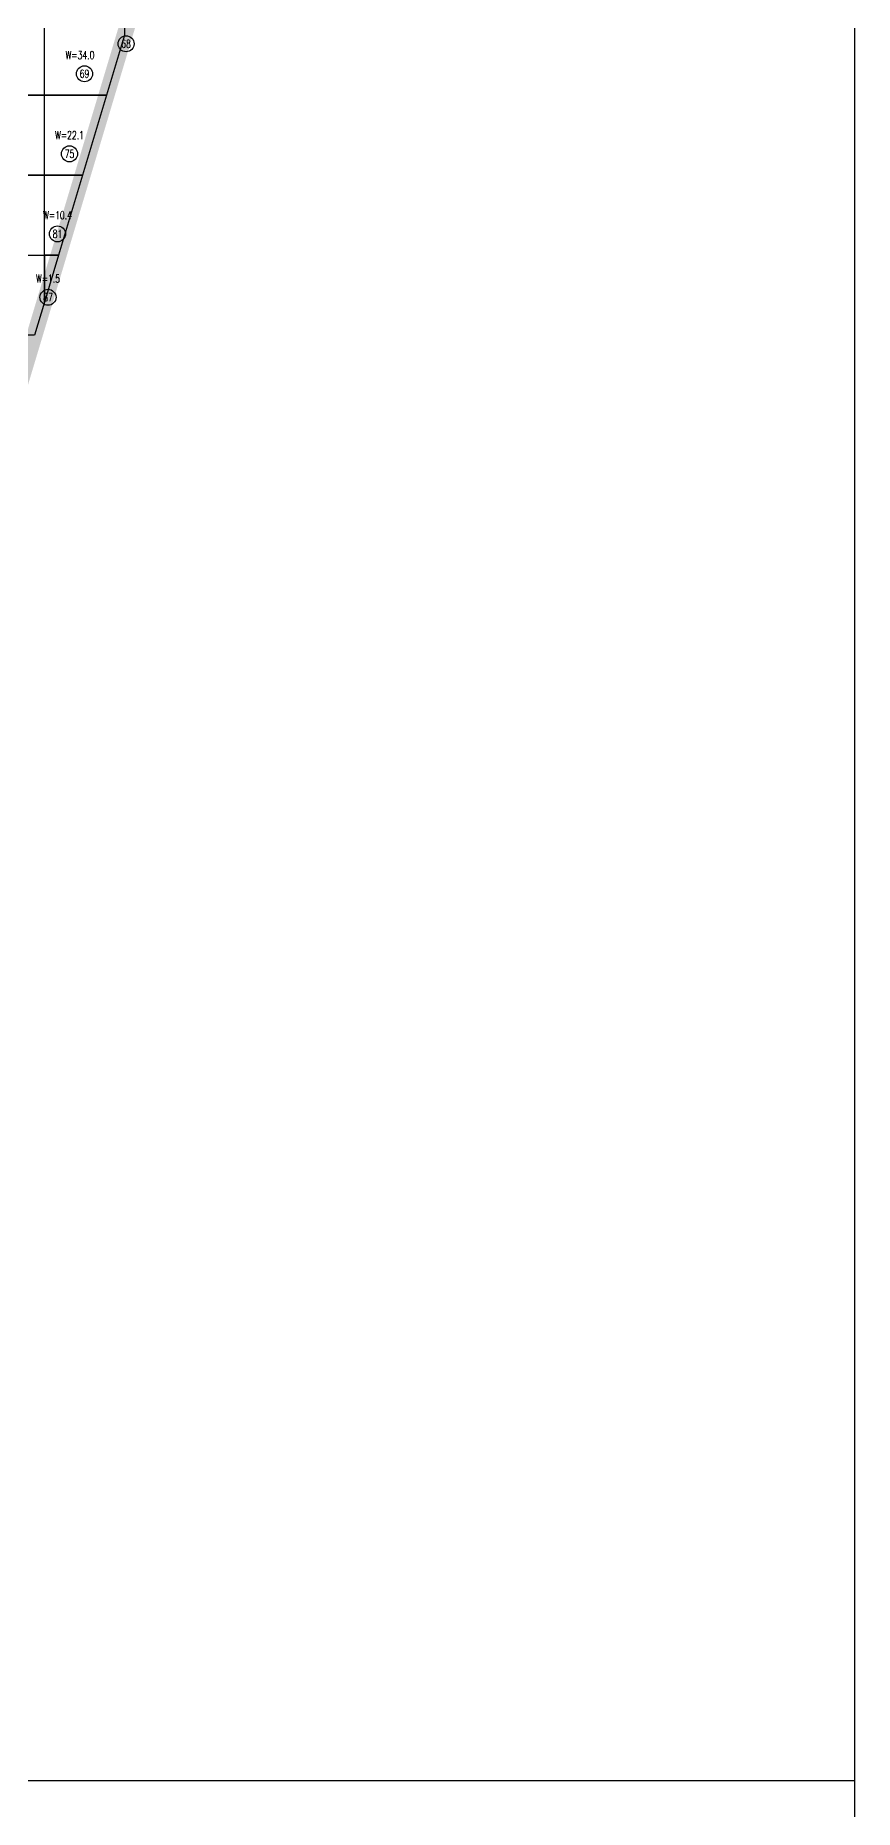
# Model space of a CAD drawing. Extents: x 4283 to 40403, y 1134 to 1764.
# Drawn here: x 9083.4 to 9113.5, y 1573 to 1638.2 of the extents above; entities that cross this region are included whole.
import ezdxf
from ezdxf.enums import TextEntityAlignment as Align

# ---------------------------------------------------------------- set-up
doc = ezdxf.new("R2010")
doc.units = 0
for name, color, linetype in [('tdz_9-1方格网', 2, 'Continuous'), ('tdz_9-1方格网计算', 7, 'Continuous'), ('tdz_土方计算图', 7, 'Continuous'), ('tdz_格田', 6, 'Continuous')]:
    doc.layers.add(name, color=color, linetype=linetype)
doc.styles.add('GLandNum', font='txt_____.ttf', dxfattribs={"width": 0.7, "height": 0.5})

msp = doc.modelspace()

# ---------------------------------------------------------------- linework, layer by layer
at = {"layer": 'tdz_9-1方格网', "linetype": 'Continuous'}
for points in [[(9080.765, 1638.967, 1998.072), (9080.765, 1636.026, 1998.015), (9083.707, 1636.026, 1997.864), (9083.707, 1638.967, 1997.921)], [(9085.987, 1636.026, 1997.715), (9083.707, 1636.026, 1997.864), (9083.707, 1638.967, 1997.921), (9086.648, 1638.967, 1997.758), (9086.648, 1638.23, 1997.748)], [(9080.765, 1636.026, 1998.015), (9080.765, 1633.085, 1997.941), (9083.707, 1633.085, 1997.806), (9083.707, 1636.026, 1997.864)], [(9083.707, 1636.026, 1997.864), (9085.987, 1636.026, 1997.715), (9085.105, 1633.085, 1997.671), (9083.707, 1633.085, 1997.806)], [(9080.765, 1633.085, 1997.941), (9080.765, 1630.143, 1997.775), (9083.707, 1630.143, 1997.686), (9083.707, 1633.085, 1997.806)], [(9083.707, 1633.085, 1997.806), (9085.105, 1633.085, 1997.671), (9084.223, 1630.143, 1997.626), (9083.707, 1630.143, 1997.686)], [(9083.341, 1627.202, 1997.578), (9080.765, 1627.202, 1997.686), (9080.765, 1630.143, 1997.775), (9083.707, 1630.143, 1997.686), (9083.707, 1628.421, 1997.6)], [(9083.707, 1630.143, 1997.686), (9084.223, 1630.143, 1997.626), (9083.707, 1628.421, 1997.6)]]:
    msp.add_polyline3d(points, close=True, dxfattribs=at)
at = {"layer": 'tdz_9-1方格网计算', "color": 7, "linetype": 'Continuous'}
for centre in [(9086.703, 1637.912), (9085.177, 1636.81), (9084.626, 1633.869), (9084.185, 1630.928), (9083.836, 1628.596)]:
    msp.add_circle(centre, 0.294, dxfattribs=at)
at = {"layer": 'tdz_土方计算图', "linetype": 'Continuous'}
for points in [[(9113.46, 1674.092), (9113.46, 1514.092)], [(8983.46, 1574.092), (9113.46, 1574.092)]]:
    msp.add_lwpolyline(points, dxfattribs=at)
at = {"layer": 'tdz_格田', "linetype": 'Continuous', "lineweight": 60, "const_width": 0.588}
msp.add_lwpolyline([(9001.354, 1574.261), (9062.198, 1607.536), (9073.846, 1643.939), (9085.323, 1673.924), (9095.566, 1667.974), (9068.534, 1577.818), (9001.354, 1574.261)], close=True, dxfattribs=at)

# ---------------------------------------------------------------- texts
at = {"layer": 'tdz_9-1方格网计算', "color": 173, "linetype": 'Continuous', "style": 'GLandNum', "width": 0.7}
for s, p in [('W=34.0', (9085.012, 1637.496)), ('W=22.1', (9084.626, 1634.555)), ('W=10.4', (9084.185, 1631.614)), ('W=1.5', (9083.836, 1629.282))]:
    msp.add_text(s, height=0.2941, dxfattribs=at).set_placement(p, align=Align.MIDDLE_CENTER)
at = {"layer": 'tdz_9-1方格网计算', "color": 7, "linetype": 'Continuous', "style": 'GLandNum', "width": 0.7}
for s, p in [('68', (9086.703, 1637.912)), ('69', (9085.177, 1636.81)), ('75', (9084.626, 1633.869)), ('81', (9084.185, 1630.928)), ('87', (9083.836, 1628.596))]:
    msp.add_text(s, height=0.2941, dxfattribs=at).set_placement(p, align=Align.MIDDLE_CENTER)

doc.saveas('drawing.dxf')
